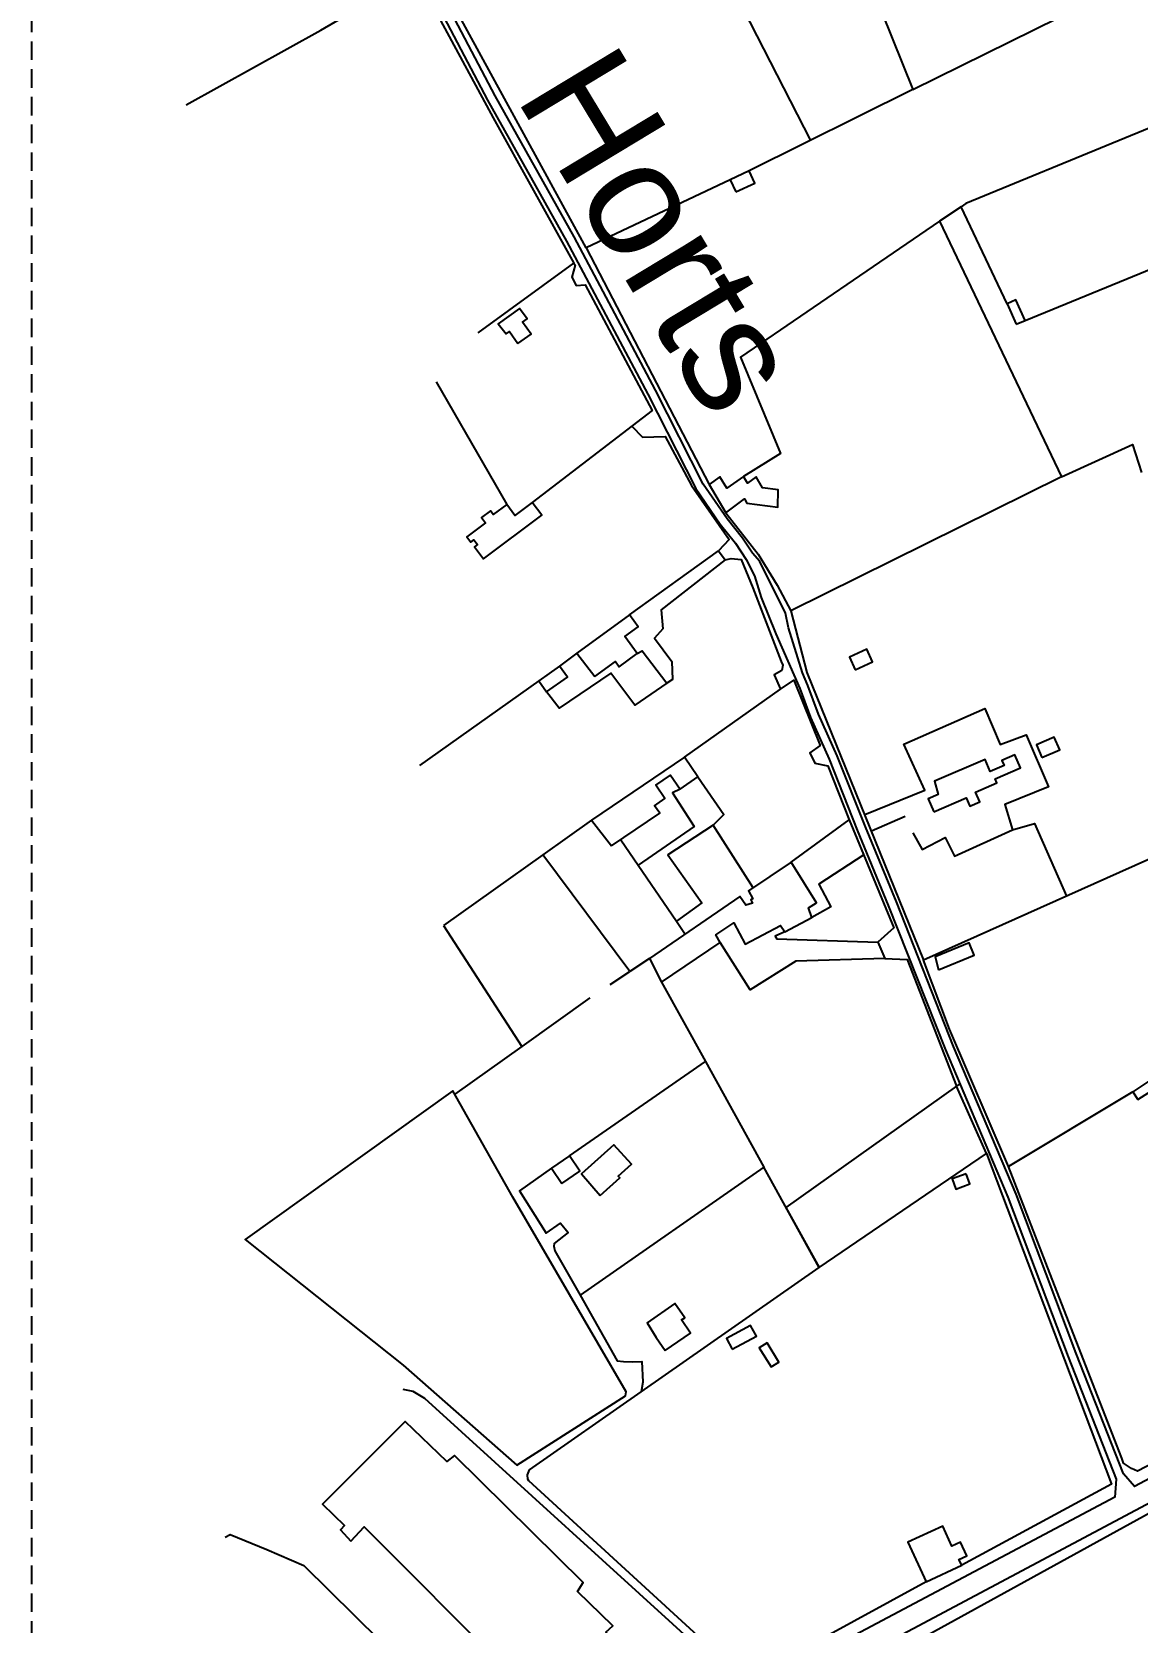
# Model space of a CAD drawing. Header units: millimetres. Extents: x 487814 to 495125, y 4392873 to 4398925.
# Drawn here: x 490296 to 490676, y 4395062 to 4395609 of the extents above; entities that cross this region are included whole.
import ezdxf

# ---------------------------------------------------------------- set-up
doc = ezdxf.new("R2010")
doc.units = ezdxf.units.MM
doc.linetypes.add('TRAZOS2', pattern=[9.525, 6.35, -3.175])
for name, color, linetype in [('Cartografia_Base', 8, 'Continuous'), ('Texto_Cartografia_Territorial', 7, 'Continuous'), ('Tramo_MT__15_S_E_Trazado', 5, 'TRAZOS2')]:
    doc.layers.add(name, color=color, linetype=linetype)
doc.styles.get("Standard").update_dxf_attribs({"font": 'arial.ttf'})

msp = doc.modelspace()

# ---------------------------------------------------------------- linework, layer by layer
at = {"layer": 'Cartografia_Base'}
for p, q in [((490535.2, 4395626.95, 120.12), (490563.6, 4395571.44, 119.75)), ((490598.86, 4395588.99, 120.59), (490542.53, 4395560.95, 120.75)), ((490637.36, 4395509.59, 120.33), (490772.39, 4395564.79, 120.52)), ((490631.18, 4395515.25, 120.25), (490615.42, 4395548.67, 119.85)), ((490486.59, 4395534.55, 120.02), (490528.81, 4395453.16, 120.67)), ((490449.42, 4395505.3, 118.66), (490482.36, 4395529.26, 118.62)), ((490435.02, 4395488.5, 118.69), (490459.31, 4395446.31, 119.04)), ((490649.88, 4395455.77, 118.85), (490556.88, 4395409.78, 119.87)), ((490501.42, 4395408.37, 119.53), (490532.1, 4395430.4, 119.14)), ((490483.38, 4395395.22, 118.96), (490477.46, 4395390.78, 118.96)), ((490470.26, 4395385.66, 118.73), (490429.31, 4395356.63, 118.28)), ((490520.34, 4395359.5, 118.32), (490553.37, 4395382.78, 119.79)), ((490488.37, 4395337.82, 116.84), (490471.65, 4395325.9, 116.72)), ((490543.95, 4395314.59, 116.15), (490530.26, 4395336.08, 116.79)), ((490557.01, 4395323.32, 119.27), (490576.98, 4395337.97, 119.91)), ((490596.22, 4395339.01, 117.17), (490584.6, 4395333.98, 117.59)), ((490713.71, 4395339.54, 117.79), (490602.5, 4395289.67, 117.26)), ((490498.49, 4395331.09, 116.48), (490504.47, 4395322.33, 116.32)), ((490471.65, 4395325.9, 116.72), (490437.57, 4395301.61, 116.48)), ((490501.63, 4395285.82, 117.35), (490471.65, 4395325.9, 116.72)), ((490504.47, 4395322.33, 116.32), (490517.56, 4395303.14, 115.64)), ((490517.56, 4395303.14, 115.64), (490520.62, 4395298.66, 115.47)), ((490437.57, 4395301.61, 116.48), (490464.5, 4395260.06, 116.85)), ((490508.31, 4395290.2, 117.45), (490501.63, 4395285.82, 117.35)), ((490494.81, 4395281.34, 117.26), (490501.63, 4395285.82, 117.35)), ((490512.51, 4395282.07, 116.69), (490527.53, 4395254.83, 116.59)), ((490487.87, 4395276.78, 117.45), (490464.5, 4395260.06, 116.85)), ((490464.5, 4395260.06, 116.85), (490441.47, 4395243.59, 116.27)), ((490480.83, 4395222.42, 115.55), (490527.53, 4395254.83, 116.59)), ((490527.53, 4395254.83, 116.59), (490547.59, 4395218.48, 116.47)), ((490615.03, 4395247.02, 115.28), (490613.87, 4395246.38, 115.26)), ((490510.47, 4395160.16, 114.16), (490510.6, 4395159.96, 114.16)), ((490692.95, 4395106.67, 115.16), (490591.51, 4395050.79, 114.78))]:
    msp.add_line(p, q, dxfattribs=at)
for points in [[(490536.09, 4395557.92, 119.83), (490486.59, 4395534.55, 119.91), (490433.83, 4395631.27, 119.91), (490473.56, 4395652.02, 119.87), (490474.88, 4395649.57, 119.91), (490480.13, 4395650.96, 119.91)], [(490577.28, 4395642.57, 121.55), (490598.86, 4395588.99, 120.75), (490723.96, 4395650.77, 121.81)], [(490349.1, 4395583.69, 120.86), (490395.45, 4395609.31, 119.38), (490425.18, 4395626.71, 119.11), (490426.89, 4395626.54, 119.11), (490429.16, 4395625.78, 119.11), (490429.72, 4395625.23, 119.04), (490454.64, 4395579.22, 118.62), (490482.36, 4395529.26, 118.62)], [(490433.09, 4395622.6, 119.13), (490452.68, 4395585.32, 118.83), (490479.8, 4395536.85, 118.98), (490507.76, 4395484.17, 119.09), (490524.21, 4395451.78, 119.62), (490532.56, 4395439.59, 119.55), (490537.86, 4395433.01, 119.55), (490541.53, 4395427.42, 119.51), (490544.36, 4395421.82, 119.47), (490546.67, 4395414.3, 119.47), (490551.71, 4395401.88, 119.43), (490559.98, 4395383.03, 119.28), (490563.62, 4395373.09, 118.94), (490570.03, 4395358.75, 118.41), (490579.73, 4395334.37, 117.69), (490590.39, 4395308.52, 116.75), (490610.02, 4395258.84, 115.42), (490631.51, 4395208.18, 114.82), (490652.14, 4395153.37, 114.51), (490668.66, 4395111.3, 114.29), (490668.21, 4395105.11, 114.47), (490562.3, 4395048.79, 114.55), (490543.95, 4395038.75, 114.55), (490541.6, 4395042.25, 114.34)], [(490705.79, 4395125.16, 114.34), (490675.02, 4395108.75, 114.45), (490671.17, 4395113.13, 114.29), (490654.94, 4395154.47, 114.51), (490634.3, 4395209.29, 114.82), (490612.8, 4395259.98, 115.42), (490593.15, 4395309.7, 116.75), (490582.51, 4395335.51, 117.69), (490572.8, 4395359.91, 118.41), (490566.4, 4395374.22, 118.94), (490562.77, 4395384.14, 119.28), (490560.9, 4395388.49, 119.3), (490556.1, 4395403.94, 119.13), (490555.12, 4395408.93, 120.04), (490546.24, 4395426.67, 120.04), (490543.68, 4395429.62, 119.51), (490540.3, 4395434.78, 119.55), (490534.97, 4395441.38, 119.55), (490526.8, 4395453.31, 119.62), (490510.43, 4395485.55, 119.09), (490482.44, 4395538.29, 118.98), (490455.32, 4395586.75, 118.83), (490435.71, 4395624.08, 119.13)], [(490726.33, 4395594.72, 120.75), (490616.98, 4395549.71, 119.84), (490615.42, 4395548.67, 119.85)], [(490538.05, 4395553.73, 123.86), (490544.49, 4395556.76, 123.86), (490542.53, 4395560.95, 123.86), (490536.09, 4395557.92, 123.86), (490538.05, 4395553.73, 123.86)], [(490607.92, 4395543.69, 119.57), (490539.55, 4395496.93, 119.23), (490553.32, 4395463.8, 119.45), (490540.62, 4395455.93, 119.45)], [(490615.42, 4395548.67, 119.85), (490607.92, 4395543.69, 119.91), (490649.88, 4395455.77, 118.4), (490674.28, 4395466.9, 118.4), (490677.38, 4395457.34, 118.28)], [(490482.36, 4395529.26, 118.62), (490482.77, 4395528.53, 118.62), (490481.67, 4395524.42, 118.81), (490483.19, 4395521.56, 118.96), (490486.28, 4395521.76, 118.77), (490509.3, 4395478.58, 118.96), (490467.99, 4395446.95, 119.07)], [(490634.33, 4395508.23, 121.77), (490637.36, 4395509.59, 121.77), (490634.21, 4395516.61, 121.77), (490631.18, 4395515.25, 121.77), (490634.33, 4395508.23, 121.77)], [(490463.15, 4395501.61, 118.36), (490467.64, 4395504.82, 118.43), (490464.68, 4395508.96, 118.48), (490466.26, 4395510.1, 118.5), (490463.71, 4395513.67, 118.55), (490456.35, 4395508.4, 118.43), (490459.13, 4395504.97, 118.39), (490460.2, 4395505.73, 118.41), (490463.15, 4395501.61, 118.36)], [(490502.32, 4395473.24, 118.81), (490505.97, 4395469.42, 118.58), (490513.73, 4395469.65, 118.92), (490522.81, 4395452.82, 118.88), (490535.66, 4395434.29, 119.07), (490532.1, 4395430.4, 119.14)], [(490534.51, 4395443.49, 119.57), (490540.96, 4395448.27, 119.65), (490541.83, 4395446.71, 119.65), (490552.43, 4395445.39, 119.47), (490552.6, 4395451.39, 119.56), (490547.11, 4395452.06, 119.71), (490544.96, 4395455.83, 119.74), (490541.98, 4395453.59, 119.7), (490540.62, 4395455.93, 119.71), (490534.85, 4395451.95, 119.65), (490532.54, 4395455.77, 119.68), (490528.81, 4395453.16, 119.63), (490534.51, 4395443.49, 119.57)], [(490591.79, 4395056.17, 114.25), (490709.12, 4395118.62, 114.36), (490763.35, 4395147.9, 114.4), (490806.64, 4395173.8, 114.45), (490847.93, 4395201.45, 114.63), (490916.33, 4395247.78, 114.97), (490982.11, 4395292.62, 114.97), (491142.54, 4395401.09, 115.83), (491161.79, 4395414.45, 116), (491222.66, 4395455.15, 116.6), (491235.49, 4395447.22, 116.69), (491236.19, 4395443.53, 116.77), (491245.34, 4395406.93, 116.75), (491268.65, 4395318.04, 115.6)], [(490459.31, 4395446.31, 117.49), (490454.62, 4395442.82, 117.41), (490453.65, 4395444.12, 117.43), (490450.58, 4395441.82, 117.38), (490451.96, 4395439.96, 117.36), (490445.57, 4395435.19, 117.27), (490446.91, 4395433.4, 117.25), (490447.96, 4395434.19, 117.27), (490449.21, 4395432.51, 117.25), (490448.19, 4395431.75, 117.24), (490451.28, 4395427.62, 117.19), (490471.4, 4395442.62, 117.49), (490467.99, 4395446.95, 117.54), (490462.1, 4395442.56, 117.44), (490459.31, 4395446.31, 117.49)], [(490534.51, 4395443.49, 120.86), (490545.64, 4395429.26, 121.13), (490552.21, 4395418.55, 120.97), (490556.88, 4395409.78, 119.87), (490562.35, 4395388.61, 119.53), (490602.5, 4395289.67, 117.26)], [(490532.1, 4395430.4, 119.14), (490534.32, 4395427.23, 119.49), (490536.37, 4395427.76, 119.68), (490539.84, 4395427.45, 119.68), (490543.87, 4395417.66, 119.68), (490553.6, 4395392.37, 119.53), (490554.2, 4395391.13, 119.64), (490553.85, 4395389.19, 119.76), (490551.19, 4395387.77, 119.61), (490553.37, 4395382.78, 119.79)], [(490534.32, 4395427.23, 119.28), (490512.4, 4395410.07, 118.27), (490512.87, 4395403.53, 118.13), (490510, 4395400.34, 117.96), (490516.06, 4395392.37, 117.98), (490516.22, 4395386.15, 117.83), (490514.32, 4395384.86, 117.74)], [(490489.51, 4395387.13, 117.02), (490496.62, 4395392.31, 117.31), (490497.93, 4395390.52, 117.31), (490504.12, 4395395.03, 117.63), (490499.82, 4395400.93, 117.62), (490504.39, 4395404.27, 117.86), (490501.42, 4395408.37, 117.85), (490483.38, 4395395.22, 117.04), (490489.51, 4395387.13, 117.02)], [(490504.12, 4395395.03, 117.63), (490505.86, 4395396.04, 117.71), (490514.32, 4395384.86, 117.74)], [(490579, 4395389.49, 121.96), (490585, 4395392.24, 121.96), (490583.02, 4395396.58, 121.96), (490577.01, 4395393.83, 121.96), (490579, 4395389.49, 121.96)], [(490472.94, 4395381.88, 120.79), (490480.13, 4395387, 120.79), (490477.46, 4395390.78, 120.79), (490470.26, 4395385.66, 120.79), (490472.94, 4395381.88, 120.79)], [(490514.32, 4395384.86, 117.74), (490503.31, 4395377.38, 117.18), (490495.01, 4395388.38, 117.16), (490477.31, 4395376.26, 116.79), (490472.94, 4395381.88, 116.8)], [(490553.37, 4395382.78, 119.79), (490557.87, 4395385.96, 119.99), (490567.01, 4395363.43, 119.68), (490563.45, 4395360.97, 119.68), (490565.16, 4395357.37, 119.68), (490569.56, 4395356.46, 119.68), (490576.98, 4395337.97, 119.91)], [(490582.3, 4395339.69, 117.74), (490602.99, 4395348.08, 116.95), (490595.7, 4395363.97, 117.33), (490623.56, 4395376.13, 116.82), (490628.8, 4395363.78, 116.6), (490637.77, 4395367.15, 116.52), (490645.44, 4395349.2, 116.2), (490630.48, 4395343.21, 116.33), (490633.1, 4395334.42, 116.19)], [(490643.14, 4395359.36, 120.18), (490649.28, 4395361.98, 120.18), (490647.43, 4395366.34, 120.18), (490641.29, 4395363.72, 120.18), (490643.14, 4395359.36, 120.18)], [(490495.31, 4395328.92, 116.41), (490511.88, 4395340.16, 116.77), (490510.11, 4395342.78, 116.8), (490513.66, 4395345.19, 116.86), (490510.52, 4395349.82, 116.88), (490515.58, 4395353.26, 117.03), (490518.83, 4395348.48, 117.03), (490524.98, 4395352.65, 117.33), (490520.34, 4395359.5, 117.34), (490488.37, 4395337.82, 116.51), (490495.31, 4395328.92, 116.41)], [(490605.98, 4395340.64, 116.79), (490617.12, 4395345.43, 116.54), (490618.35, 4395342.58, 116.49), (490621.82, 4395344.07, 116.46), (490620.37, 4395347.45, 116.52), (490627.73, 4395350.61, 116.46), (490627.13, 4395352.01, 116.48), (490635.81, 4395355.74, 116.41), (490633.88, 4395360.23, 116.49), (490629.43, 4395358.32, 116.53), (490630.2, 4395356.54, 116.5), (490625.43, 4395354.49, 116.54), (490623.65, 4395358.64, 116.61), (490606.27, 4395351.17, 116.84), (490607.57, 4395346.59, 116.76), (490604.07, 4395345.08, 116.89), (490605.98, 4395340.64, 116.79)], [(490524.98, 4395352.65, 117.33), (490533.93, 4395339.74, 117.02), (490530.26, 4395336.08, 116.79)], [(490518.83, 4395348.48, 117.03), (490516.23, 4395347.24, 116.91), (490523.72, 4395335.6, 116.65), (490504.47, 4395322.33, 116.32)], [(490530.26, 4395336.08, 116.79), (490514.63, 4395325.87, 116.37), (490526.27, 4395309.44, 115.72), (490517.56, 4395303.14, 115.64)], [(490576.98, 4395337.97, 119.91), (490592.32, 4395300.8, 117.87), (490586.81, 4395295.82, 117.83), (490589.24, 4395290.29, 117.83), (490596.87, 4395289.92, 117.11), (490613.87, 4395246.38, 116.77)], [(490633.1, 4395334.42, 116.19), (490640.58, 4395336.67, 116.11), (490651.63, 4395311.7, 115.64)], [(490598.83, 4395333.43, 117.03), (490602.06, 4395327.69, 116.87), (490609.91, 4395331.81, 116.58), (490613.09, 4395325.45, 116.42), (490633.1, 4395334.42, 116.19)], [(490581.97, 4395325.88, 117.34), (490566.47, 4395315.84, 116.61), (490570.62, 4395308.02, 116.08), (490564.14, 4395304.4, 115.94)], [(490512.51, 4395282.07, 115.05), (490532.66, 4395295.73, 115.24), (490531.1, 4395298.33, 115.33), (490537.31, 4395302.49, 115.51), (490541.23, 4395295.16, 115.28), (490553.33, 4395301.61, 115.79), (490554.83, 4395299.39, 115.66), (490564.14, 4395304.4, 115.94), (490562.94, 4395307.63, 116.14), (490565.75, 4395309.43, 116.24), (490557.01, 4395323.32, 116.78), (490542.33, 4395313.51, 116.08), (490543.81, 4395310.76, 115.99), (490543.11, 4395310.46, 115.96), (490543.77, 4395309.25, 115.92), (490541.43, 4395308.54, 115.85), (490539.42, 4395311.56, 115.94), (490508.31, 4395290.2, 115.34), (490512.51, 4395282.07, 115.05)], [(490554.83, 4395299.39, 115.66), (490551.48, 4395297.97, 115.58), (490552.12, 4395297.02, 115.52), (490586.81, 4395295.82, 116.02)], [(490589.24, 4395290.29, 115.88), (490558.66, 4395289.36, 115.04), (490542.87, 4395279.48, 114.86), (490532.66, 4395295.73, 115.24)], [(490607.62, 4395286.3, 115.98), (490619.9, 4395291.36, 115.78), (490618.16, 4395295.6, 115.87), (490606.47, 4395290.78, 116.09), (490607.62, 4395286.3, 115.98)], [(490674.42, 4395244.41, 116.61), (490631.74, 4395218.75, 116.31), (490611.4, 4395265.98, 116.31), (490602.5, 4395289.67, 117.26)], [(490462.71, 4395116.05, 114.72), (490500.12, 4395139.93, 114.72), (490500.35, 4395141.34, 114.68), (490461.37, 4395208.23, 115.29), (490440.73, 4395244.71, 116.27), (490369.37, 4395193.7, 116.39), (490423.75, 4395150.46, 116.24), (490462.71, 4395116.05, 114.72)], [(490566.59, 4395184.03, 116.11), (490624.08, 4395223.21, 116.46), (490613.87, 4395246.38, 116.77), (490555.18, 4395204.71, 116.42), (490566.59, 4395184.03, 116.11)], [(490676.17, 4395241.73, 116.82), (490682.04, 4395245.58, 116.82), (490680.29, 4395248.26, 116.82), (490674.42, 4395244.41, 116.82), (490676.17, 4395241.73, 116.82)], [(490478.24, 4395212.89, 117), (490484.44, 4395217.16, 117), (490480.83, 4395222.42, 117), (490474.63, 4395218.15, 117), (490478.24, 4395212.89, 117)], [(490491.44, 4395208.78, 114.4), (490498.17, 4395214.86, 114.45), (490497.62, 4395215.47, 114.46), (490502.11, 4395219.53, 114.49), (490496.07, 4395226.23, 114.56), (490484.97, 4395216.2, 114.46), (490491.44, 4395208.78, 114.4)], [(490624.08, 4395223.21, 116.46), (490667.08, 4395109.57, 115.29), (490615.6, 4395081.69, 115.55)], [(490474.63, 4395218.15, 115.63), (490463.64, 4395210.38, 115.44), (490472.83, 4395195.88, 115.44), (490477.77, 4395199.23, 115.36), (490480.34, 4395196.02, 115.25), (490475.58, 4395192.32, 115.25), (490475.51, 4395191.41, 115.25), (490475.82, 4395189.75, 115.48), (490484.55, 4395174.56, 115.74)], [(490505.44, 4395141.26, 115.97), (490566.59, 4395184.03, 116.11), (490547.59, 4395218.48, 116.47), (490484.55, 4395174.56, 115.74), (490497.19, 4395151.99, 115.29), (490499.35, 4395151.7, 115.29), (490502.58, 4395151.57, 115.29), (490505.75, 4395151.75, 115.29), (490506.06, 4395144.63, 115.29), (490505.44, 4395141.26, 115.97)], [(490617.16, 4395216.26, 116.5), (490612.3, 4395214.48, 116.5), (490613.57, 4395211.01, 116.5), (490618.43, 4395212.79, 116.5), (490617.16, 4395216.26, 116.5)], [(490728.03, 4395149.67, 115.52), (490727.62, 4395140.95, 115.4), (490676.05, 4395114.04, 114.83), (490673.97, 4395114.95, 114.83), (490671.19, 4395116.74, 114.83), (490670.63, 4395118.49, 114.87), (490646.65, 4395179.99, 115.82), (490631.74, 4395218.75, 115.89)], [(490513.71, 4395155.48, 114.16), (490522.44, 4395161.52, 114.11), (490519.33, 4395166.02, 114.11), (490520.43, 4395166.79, 114.1), (490517.06, 4395171.67, 114.11), (490507.53, 4395165.07, 114.15), (490510.6, 4395159.96, 114.16), (490513.71, 4395155.48, 114.16)], [(490536.77, 4395155.93, 114.07), (490545.1, 4395160.42, 114.06), (490543.09, 4395164.06, 114.07), (490534.79, 4395159.58, 114.07), (490536.77, 4395155.93, 114.07)], [(490548.73, 4395158.14, 115.98), (490546.03, 4395156.47, 115.98), (490550.1, 4395149.88, 115.98), (490552.8, 4395151.55, 115.98), (490548.73, 4395158.14, 115.98)], [(490423.56, 4395142.18, 116.31), (490427.07, 4395141.5, 115.82), (490431.03, 4395139.16, 115.71), (490528.96, 4395049.94, 115.1), (490528.88, 4395044.42, 115.4), (490529.17, 4395034.48, 114.95), (490528.41, 4395033.62, 114.99), (490482.99, 4395007.73, 115.06), (490473.6, 4395009.61, 115.33), (490467.74, 4395004.48, 115.14)], [(490603.38, 4395076.03, 115.59), (490541.6, 4395042.25, 115.25), (490466.89, 4395110.74, 116.01), (490466.5, 4395111.28, 116.01), (490466.44, 4395112.77, 116.01), (490467.16, 4395114.48, 115.89), (490505.44, 4395141.26, 115.97)], [(490405.76, 4395089.97, 114.42), (490410.27, 4395094.93, 114.43), (490458.73, 4395046.28, 114.56), (490457.22, 4395044.8, 114.56), (490458.42, 4395043.13, 114.57), (490449.3, 4395035.01, 114.56), (490458.9, 4395025.17, 114.62), (490468.08, 4395034.07, 114.63), (490469.38, 4395032.57, 114.64), (490470.08, 4395033.76, 114.64), (490472.11, 4395031.83, 114.65), (490495.99, 4395055.41, 114.58), (490493.37, 4395058.67, 114.57), (490495.7, 4395060.84, 114.56), (490483.58, 4395072.67, 114.54), (490485.51, 4395075.77, 114.53), (490441.35, 4395119.42, 114.64), (490438.74, 4395117.32, 114.6), (490424.4, 4395131.08, 114.71), (490395.93, 4395102.65, 114.49), (490403.58, 4395095.41, 114.43), (490402.17, 4395093.9, 114.43), (490405.76, 4395089.97, 114.42)], [(490362.5, 4395091.38, 116.92), (490364.31, 4395092.29, 116.92), (490376.91, 4395087.16, 116.54), (490389.62, 4395081.61, 116.58), (490468.03, 4395004.2, 115.86), (490468.48, 4395003.44, 115.86), (490468.58, 4395001.19, 115.86), (490468.36, 4394999.9, 115.86), (490467.47, 4394998.41, 115.86), (490358.33, 4394934.85, 115.71), (490352.44, 4394937.57, 116.01), (490349.3, 4394935.35, 116.01), (490349.75, 4394929.64, 115.86), (490321.53, 4394912.69, 115.86), (490320.26, 4394913.07, 115.89), (490316.95, 4394916.98, 116.01)], [(490603.38, 4395076.03, 114.37), (490615.6, 4395081.69, 114.34), (490614.6, 4395083.62, 114.32), (490617.37, 4395084.91, 114.34), (490615.19, 4395089.6, 114.31), (490612.26, 4395088.24, 114.29), (490609.07, 4395095.13, 114.25), (490597.1, 4395089.58, 114.28), (490603.38, 4395076.03, 114.37)]]:
    msp.add_polyline3d(points, dxfattribs=at)
at = {"layer": 'Tramo_MT__15_S_E_Trazado', "linetype": 'TRAZOS2'}
msp.add_lwpolyline([(490296.11, 4398160.52), (494163.23, 4398160.52), (494163.23, 4394637.06), (490296.11, 4394637.06)], close=True, dxfattribs=at)

# ---------------------------------------------------------------- texts
at = {"layer": 'Texto_Cartografia_Territorial'}
msp.add_text('Horts', height=39.37, rotation=-58.859, dxfattribs=at).set_placement((490461.83, 4395586.66))

doc.saveas('drawing.dxf')
